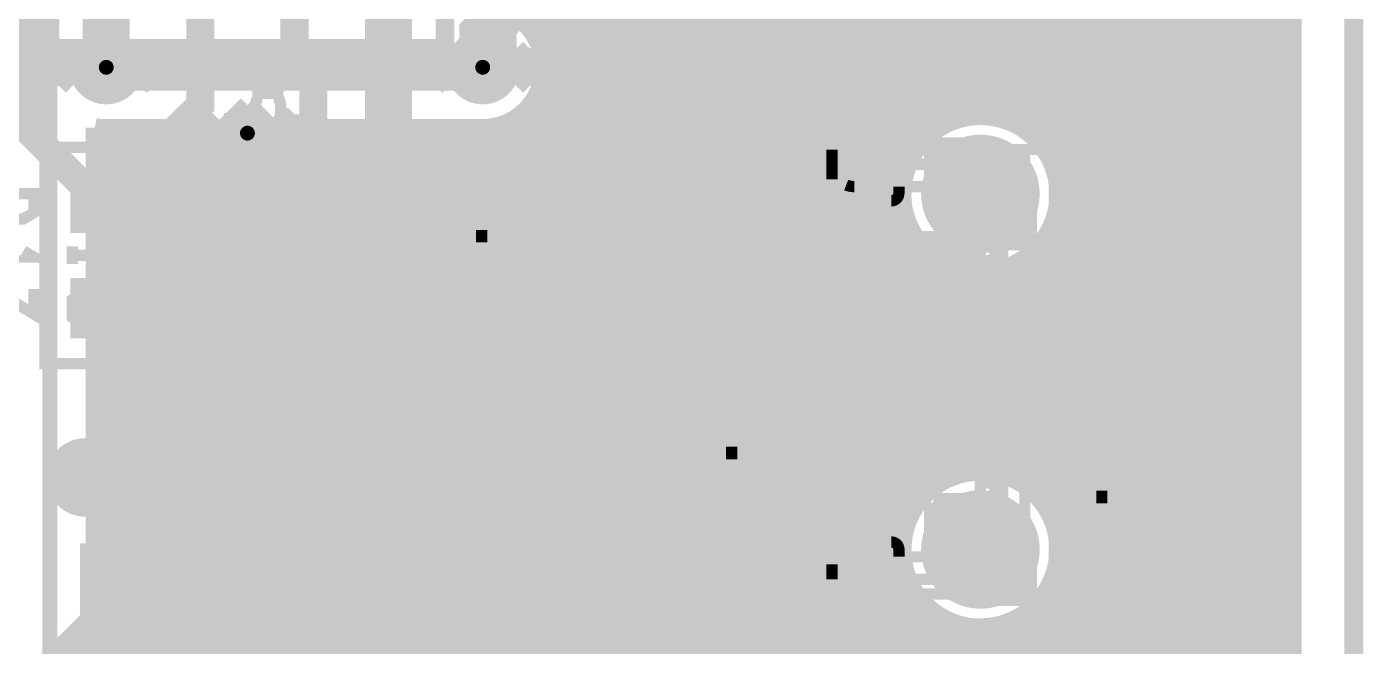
# Model space of a CAD drawing. Extents: x -10 to 131, y -93 to 209.
# Drawn here: x 112.59 to 130.63, y 178.87 to 187.24 of the extents above; entities that cross this region are included whole.
import ezdxf

# ---------------------------------------------------------------- set-up
doc = ezdxf.new("R2010")
doc.units = 0
doc.header["$MEASUREMENT"] = 0
doc.layers.get('0').update_dxf_attribs({"linetype": 'CONTINUOUS'})
for name, color, linetype in [('22-303-0_ASB', 7, 'CONTINUOUS'), ('22-303-0_AST', 7, 'CONTINUOUS'), ('22-303-0_BOT', 2, 'CONTINUOUS'), ('22-303-0_DRD', 6, 'CONTINUOUS'), ('22-303-0_DRL', 1, 'CONTINUOUS'), ('22-303-0_GND', 3, 'CONTINUOUS'), ('22-303-0_IN1', 10, 'CONTINUOUS'), ('22-303-0_SMT', 9, 'CONTINUOUS'), ('22-303-0_SPT', 11, 'CONTINUOUS'), ('22-303-0_SST', 8, 'CONTINUOUS'), ('22-303-0_TOP', 15, 'CONTINUOUS'), ('THRUHOLE_NPT', 7, 'CONTINUOUS'), ('THRUHOLE_TAP', 2, 'CONTINUOUS')]:
    doc.layers.add(name, color=color, linetype=linetype)

# ---------------------------------------------------------------- blocks, each defined once
blk = doc.blocks.new('ROUND_28')
at = {"const_width": 0.54991}
blk.add_lwpolyline([(-0.274954, 0, 1), (0.274954, 0, 1)], format="xyb", close=True, dxfattribs=at)
blk = doc.blocks.new('ROUND_70')
at = {"const_width": 0.29972}
blk.add_lwpolyline([(-0.14986, 0, 1), (0.14986, 0, 1)], format="xyb", close=True, dxfattribs=at)
blk = doc.blocks.new('ROUND_117')
at = {"const_width": 0.10033}
blk.add_lwpolyline([(-0.050164, 0, 1), (0.050164, 0, 1)], format="xyb", close=True, dxfattribs=at)
blk = doc.blocks.new('ROUND_85')
at = {"const_width": 0.8001}
blk.add_lwpolyline([(-0.40005, 0, 1), (0.40005, 0, 1)], format="xyb", close=True, dxfattribs=at)
blk = doc.blocks.new('ROUND_100')
at = {"const_width": 0.50038}
blk.add_lwpolyline([(-0.25019, 0, 1), (0.25019, 0, 1)], format="xyb", close=True, dxfattribs=at)
blk = doc.blocks.new('ROUND_101')
at = {"const_width": 0.0635}
blk.add_lwpolyline([(-0.03175, 0, 1), (0.03175, 0, 1)], format="xyb", close=True, dxfattribs=at)
blk = doc.blocks.new('RECTANGLE_3')
blk.add_solid([(0.4826, 0.4064), (0.4826, -0.4064), (-0.4826, 0.4064), (-0.4826, -0.4064)])
blk = doc.blocks.new('RECTANGLE_4')
blk.add_solid([(1.4986, 1.3462), (1.4986, -1.3462), (-1.4986, 1.3462), (-1.4986, -1.3462)])
blk = doc.blocks.new('RECTANGLE_6')
blk.add_solid([(0.63627, 0.51308), (0.63627, -0.51308), (-0.63627, 0.51308), (-0.63627, -0.51308)])
blk = doc.blocks.new('RECTANGLE_29')
blk.add_solid([(2.74955, 0.59944), (2.74955, -0.59944), (-2.74955, 0.59944), (-2.74955, -0.59944)])
blk = doc.blocks.new('ROUND_108')
at = {"const_width": 0.10033}
blk.add_lwpolyline([(-0.050164, 0, 1), (0.050164, 0, 1)], format="xyb", close=True, dxfattribs=at)

msp = doc.modelspace()

# ---------------------------------------------------------------- linework, layer by layer
at = {"layer": '22-303-0_ASB', "const_width": 0.254}
msp.add_lwpolyline([(111.00054, 208.99374), (111.00054, 198.99376), (116.0018, 198.99376), (116.0018, 208.99374), (130.50012, 208.99374), (130.50012, -31.00578), (-9.4996, -31.00578), (-9.4996, 208.99374), (111.00054, 208.99374)], dxfattribs=at)
at = {"layer": '22-303-0_AST'}
for points, const_width in [([(111.00054, 208.99374), (111.00054, 198.99376), (116.0018, 198.99376), (116.0018, 208.99374), (130.50012, 208.99374), (130.50012, -31.00578), (-9.4996, -31.00578), (-9.4996, 208.99374), (111.00054, 208.99374)], 0.254), ([(118.237, 195.072), (118.237, 192.659), (117.856, 192.278), (118.237, 191.897), (118.237, 186.944), (112.903, 186.944), (112.903, 195.326), (117.983, 195.326), (118.237, 195.072)], 0.254), ([(120.904, 186.817), (119.126, 186.817), (119.126, 190.373), (120.904, 190.373), (120.904, 186.817)], 0.1524), ([(112.8395, 185.6105), (112.8395, 182.6895), (114.4778, 182.6895), (114.4778, 185.6105), (112.8395, 185.6105)], 0.1524), ([(116.3955, 182.6895), (116.3955, 185.6105), (114.7572, 185.6105), (114.7572, 182.6895), (116.3955, 182.6895)], 0.1524), ([(118.3005, 182.6895), (118.3005, 185.6105), (116.6622, 185.6105), (116.6622, 182.6895), (118.3005, 182.6895)], 0.1524), ([(123.45924, 179.77866), (123.45924, 179.58054), (122.46102, 179.58054), (122.46102, 185.58002), (123.45924, 185.58002), (123.75896, 185.58002)], 0.1524), ([(123.45924, 185.58002), (123.45924, 185.37936)], 0.1524), ([(125.76048, 181.93004), (126.0602, 181.93004), (126.0602, 183.82996), (125.76048, 183.82996), (125.76048, 185.37936), (123.75896, 185.37936), (123.75896, 185.58002), (126.0602, 185.58002), (126.0602, 184.07888), (126.45898, 184.07888), (126.45898, 185.58002), (126.0602, 185.58002)], 0.1524), ([(123.45924, 185.37936), (123.45924, 185.1787)], 0.1524), ([(125.76048, 185.37936), (125.46076, 185.07964), (125.46076, 184.07888)], 0.1524), ([(113.71326, 185.22696), (113.71326, 184.87136), (113.8809, 184.75452), (114.05108, 184.75452), (114.22126, 184.87136), (114.22126, 185.22696), (113.20526, 185.22696)], 0.1524), ([(117.51056, 185.23966), (117.51056, 184.88406), (117.68074, 184.76468), (117.85092, 184.76468), (118.01856, 184.88406), (118.01856, 185.23966), (117.00256, 185.23966)], 0.1524), ([(125.76048, 183.82996), (125.46076, 183.53024), (125.46076, 184.07888), (125.65888, 184.07888), (125.65888, 185.07964), (125.46076, 185.07964), (123.75896, 185.07964)], 0.1524), ([(124.36094, 185.07964), (124.36094, 184.98058)], 0.1524), ([(113.71326, 184.93232), (113.20526, 184.75452)], 0.1524), ([(115.26774, 184.38368), (115.09756, 184.4421), (115.09756, 184.7977), (115.26774, 184.85866), (115.94592, 184.85866), (116.11356, 184.7977), (116.11356, 184.4421), (115.94592, 184.38368)], 0.1524), ([(117.51056, 184.94248), (117.00256, 184.76468)], 0.1524), ([(123.75896, 184.87898), (124.25934, 184.87898)], 0.1524), ([(113.20526, 184.03316), (113.20526, 184.27192)], 0.1524), ([(113.20526, 184.15254), (114.22126, 184.15254), (114.05108, 184.27192)], 0.1524), ([(117.00256, 184.04586), (117.00256, 184.28208)], 0.1524), ([(117.00256, 184.1627), (118.01856, 184.1627), (117.85092, 184.28208)], 0.1524), ([(122.46102, 183.58104), (120.4595, 183.58104), (120.4595, 183.88076), (120.4595, 184.18048), (122.46102, 184.18048)], 0.1524), ([(126.45898, 181.07914), (126.45898, 184.07888)], 0.1524), ([(115.60556, 183.6039), (115.77574, 183.54548), (115.94592, 183.54548), (116.11356, 183.6039), (116.11356, 183.9595), (115.94592, 184.02046), (115.77574, 184.02046), (115.60556, 183.9595), (115.60556, 183.6039), (115.43792, 183.54548), (115.26774, 183.54548), (115.09756, 183.6039), (115.09756, 183.9595), (115.26774, 184.02046), (115.43792, 184.02046), (115.60556, 183.9595)], 0.1524), ([(117.00256, 183.20766), (117.00256, 183.6801), (117.68074, 183.20766), (117.85092, 183.20766), (118.01856, 183.26608), (118.01856, 183.62168), (117.85092, 183.6801)], 0.1524), ([(113.3729, 183.66994), (113.20526, 183.55056), (113.20526, 183.31434), (113.3729, 183.19496), (113.54308, 183.19496), (113.8809, 183.43372), (114.22126, 183.19496), (114.22126, 183.66994)], 0.1524), ([(125.46076, 183.53024), (125.46076, 183.27878)], 0.1524), ([(126.0602, 183.58104), (125.91034, 183.58104), (125.61062, 183.27878)], 0.1524), ([(126.0602, 182.17896), (125.91034, 182.17896), (125.61062, 182.47868), (125.46076, 182.47868), (125.46076, 183.27878), (125.61062, 183.27878), (126.0602, 183.27878)], 0.1524), ([(119.23268, 182.01132), (119.23268, 182.753), (120.50268, 182.753)], 0.254), ([(125.46076, 182.47868), (125.46076, 182.22976)], 0.1524), ([(125.61062, 182.47868), (126.0602, 182.47868)], 0.1524), ([(123.75896, 180.08092), (125.46076, 180.08092), (125.65888, 180.08092), (125.65888, 181.07914), (125.46076, 181.07914), (125.46076, 180.08092), (125.76048, 179.77866), (125.76048, 181.93004), (125.46076, 182.22976), (125.46076, 181.07914)], 0.1524), ([(126.45898, 181.57952), (128.4605, 181.57952), (128.4605, 181.87924), (128.4605, 182.17896), (126.45898, 182.17896)], 0.1524), ([(121.285, 181.80558), (121.11482, 181.80558), (120.94718, 181.74462), (120.94718, 181.5084), (121.11482, 181.44998), (121.96318, 181.44998)], 0.1524), ([(113.1697, 181.55158), (113.1697, 180.75148)], 0.1524), ([(113.30686, 181.59984), (113.30686, 180.70576)], 0.1524), ([(113.44402, 181.60238), (113.44402, 180.70068)], 0.1524), ([(113.58118, 181.56174), (113.58118, 180.74132)], 0.1524), ([(121.96318, 181.38902), (121.96318, 181.62778)], 0.1524), ([(113.03254, 181.43982), (113.03254, 180.86578)], 0.1524), ([(113.69294, 181.48554), (113.07572, 181.48554)], 0.1524), ([(113.71834, 181.46014), (113.71834, 180.84292)], 0.1524), ([(119.23268, 180.55082), (119.23268, 181.39918), (120.50268, 181.39918), (120.50268, 180.55082)], 0.254), ([(119.86768, 180.76418), (119.86768, 181.39918)], 0.254), ([(113.83518, 181.21122), (112.93348, 181.21122)], 0.1524), ([(113.79454, 181.34838), (112.97412, 181.34838)], 0.1524), ([(113.83264, 181.07406), (112.93856, 181.07406)], 0.1524), ([(120.94718, 180.55082), (120.94718, 181.0258), (121.62282, 180.55082), (121.793, 180.55082), (121.96318, 180.61178), (121.96318, 180.96738), (121.793, 181.0258)], 0.1524), ([(126.45898, 179.58054), (126.0602, 179.58054), (126.0602, 181.07914), (126.45898, 181.07914), (126.45898, 179.58054)], 0.1524), ([(113.78438, 180.9369), (112.98428, 180.9369)], 0.1524), ([(113.67262, 180.79974), (113.09858, 180.79974)], 0.1524), ([(127.29718, 180.56098), (127.29718, 180.7972)], 0.1524), ([(127.29718, 180.67782), (128.31318, 180.67782), (128.143, 180.7972)], 0.1524), ([(124.25934, 180.27904), (123.75896, 180.27904)], 0.1524), ([(113.919, 172.8724), (113.3856, 172.8724), (113.3856, 180.1876), (113.919, 180.1876)], 0.1524), ([(117.221, 172.8724), (117.7544, 172.8724), (117.729, 172.9232), (117.7544, 172.8978), (117.7544, 180.1876), (117.221, 180.1876)], 0.1524), ([(124.36094, 180.08092), (124.36094, 180.17998)], 0.1524), ([(119.23268, 179.93868), (119.23268, 179.30368), (119.65432, 179.09032), (120.0785, 179.09032), (120.50268, 179.30368), (120.50268, 179.93868)], 0.254), ([(123.45924, 179.97932), (123.45924, 179.77866)], 0.1524), ([(119.23268, 179.832), (120.50268, 179.832)], 0.254), ([(123.45924, 179.58054), (123.75896, 179.58054), (123.75896, 179.77866), (125.76048, 179.77866)], 0.1524), ([(126.0602, 179.58054), (123.75896, 179.58054)], 0.1524)]:
    msp.add_lwpolyline(points, dxfattribs=dict(at, const_width=const_width))
at = {"layer": '22-303-0_AST', "const_width": 0.1524}
for points in [[(123.45924, 185.37936, 0.3088315), (123.64974, 185.09996)], [(123.45924, 185.1787, 0.4142136), (123.75896, 184.87898)], [(123.64974, 185.09996, 0.0934317), (123.75896, 185.07937)], [(124.25934, 184.8866, 0.4142136), (124.3584, 184.98566)], [(124.46, 184.18048, 0.4142136), (124.16028, 183.88076)], [(124.75972, 183.88076, 0.4142136), (124.46, 184.18048)], [(124.16028, 183.88076, 0.4142136), (124.46, 183.58104)], [(124.46, 183.58104, 0.4142136), (124.75972, 183.88076)], [(124.46, 182.17896, 0.4142136), (124.16028, 181.87924)], [(124.75972, 181.87924, 0.4142136), (124.46, 182.17896)], [(124.16028, 181.87924, 0.4142136), (124.46, 181.57952)], [(124.46, 181.57952, 0.4142136), (124.75972, 181.87924)], [(113.3856, 181.60746, 0.4142136), (112.93094, 181.1528)], [(113.84026, 181.1528, 0.4142136), (113.3856, 181.60746)], [(112.93094, 181.1528, 0.4142136), (113.3856, 180.69814)], [(113.3856, 180.69814, 0.4142136), (113.84026, 181.1528)], [(123.75896, 180.27904, 0.4142136), (123.45924, 179.97932)], [(124.36094, 180.17998, 0.4142136), (124.25934, 180.28158)], [(123.75896, 180.08092, 0.4142136), (123.4567, 179.77866)]]:
    msp.add_lwpolyline(points, format="xyb", dxfattribs=at)
at = {"layer": '22-303-0_BOT'}
for points, const_width in [([(119.38, 208.28), (119.38, 187.21578)], 0.254), ([(119.6086, 208.28), (119.6086, 170.17492)], 0.254), ([(119.8372, 208.28), (119.8372, 170.35526)], 0.254), ([(120.0658, 208.28), (120.0658, 170.58386)], 0.254), ([(120.2944, 208.28), (120.2944, 170.81246)], 0.254), ([(120.523, 208.28), (120.523, 171.04106)], 0.254), ([(120.7516, 208.28), (120.7516, 171.20108)], 0.254), ([(120.9802, 208.28), (120.9802, 171.25696)], 0.254), ([(121.2088, 208.28), (121.2088, 171.2595)], 0.254), ([(121.4374, 208.28), (121.4374, 171.2595)], 0.254), ([(121.666, 208.28), (121.666, 171.32808)], 0.254), ([(121.8946, 208.28), (121.8946, 171.36872)], 0.254), ([(122.1232, 208.28), (122.1232, 171.34332)], 0.254), ([(122.3518, 208.28), (122.3518, 171.24426)], 0.254), ([(122.5804, 208.28), (122.5804, 171.02582)], 0.254), ([(122.809, 208.28), (122.809, 170.34256)], 0.254), ([(123.0376, 208.28), (123.0376, 170.2689)], 0.254), ([(123.2662, 208.28), (123.2662, 170.10126)], 0.254), ([(123.4948, 208.28), (123.4948, 164.592)], 0.254), ([(123.7234, 208.28), (123.7234, 164.592)], 0.254), ([(123.952, 208.28), (123.952, 164.56406)], 0.254), ([(124.1806, 208.28), (124.1806, 164.48532)], 0.254), ([(124.4092, 208.28), (124.4092, 185.09996)], 0.254), ([(124.6378, 208.28), (124.6378, 185.64352)], 0.254), ([(124.8664, 208.28), (124.8664, 185.85434)], 0.254), ([(125.095, 208.28), (125.095, 185.97118)], 0.254), ([(125.3236, 208.28), (125.3236, 186.02706)], 0.254), ([(125.5522, 208.28), (125.5522, 186.03214)], 0.254), ([(125.7808, 208.28), (125.7808, 185.98642)], 0.254), ([(126.0094, 208.28), (126.0094, 185.88228)], 0.254), ([(126.238, 208.28), (126.238, 185.69432)], 0.254), ([(126.4666, 208.28), (126.4666, 185.30316)], 0.254), ([(126.6952, 208.28), (126.6952, 161.4424)], 0.254), ([(126.9238, 208.28), (126.9238, 163.49726)], 0.254), ([(127.1524, 208.28), (127.1524, 163.6649)], 0.254), ([(129.4384, 208.28), (129.4384, 154.29992)], 0.254), ([(129.667, 208.28), (129.667, 154.17038)], 0.254), ([(129.2098, 205.37678), (129.2098, 154.34818)], 0.254), ([(127.381, 205.26502), (127.381, 163.73856)], 0.254), ([(127.6096, 204.978), (127.6096, 163.7411)], 0.254), ([(128.9812, 205.02626), (128.9812, 154.3304)], 0.254), ([(127.8382, 204.82814), (127.8382, 163.6776)], 0.254), ([(128.524, 204.76464), (128.524, 154.04084)], 0.254), ([(128.7526, 204.85608), (128.7526, 154.2415)], 0.254), ([(128.0668, 204.75194), (128.0668, 163.52266)], 0.254), ([(128.2954, 204.73162), (128.2954, 163.12134)], 0.254), ([(6.604, 74.168), (6.604, 100.711), (0.254, 107.061), (0.254, 117.983), (3.048, 120.777), (3.048, 187.198), (7.112, 191.262), (84.328, 191.262), (84.709, 190.881), (112.522, 190.881), (112.903, 190.5), (112.903, 157.988), (114.681, 156.21), (114.681, 139.192), (115.189, 138.684), (115.189, 135.509), (114.3, 134.62)], 0.2032), ([(129.667, 187.2742), (119.32666, 187.2742)], 0.254), ([(129.667, 187.0456), (119.48922, 187.0456)], 0.254), ([(118.745, 186.69), (113.665, 186.69)], 0.635), ([(129.667, 186.817), (119.56034, 186.817)], 0.254), ([(129.667, 186.5884), (119.56288, 186.5884)], 0.254), ([(129.667, 186.3598), (119.50192, 186.3598)], 0.254), ([(129.667, 186.1312), (119.35206, 186.1312)], 0.254), ([(119.38, 186.16168), (119.38, 170.04538)], 0.254), ([(113.5126, 185.8772), (113.5126, 158.23946)], 0.254), ([(118.745, 185.8645), (113.665, 185.8645)], 0.254), ([(113.665, 185.8645), (113.665, 163.97224)], 0.254), ([(113.8936, 185.8645), (113.8936, 164.27704)], 0.254), ([(114.1222, 185.8645), (114.1222, 164.465)], 0.254), ([(114.3508, 185.8645), (114.3508, 164.57676)], 0.254), ([(114.5794, 185.8645), (114.5794, 164.63264)], 0.254), ([(114.808, 185.8645), (114.808, 164.64026)], 0.254), ([(115.0366, 185.8645), (115.0366, 164.60216)], 0.254), ([(115.2652, 185.8645), (115.2652, 164.51072)], 0.254), ([(115.4938, 185.8645), (115.4938, 164.3507)], 0.254), ([(115.7224, 185.8645), (115.7224, 164.3253)], 0.254), ([(115.951, 185.8645), (115.951, 164.3253)], 0.254), ([(116.1796, 185.8645), (116.1796, 164.3253)], 0.254), ([(116.4082, 185.8645), (116.4082, 164.3253)], 0.254), ([(116.6368, 185.8645), (116.6368, 164.3253)], 0.254), ([(116.8654, 185.8645), (116.8654, 164.3253)], 0.254), ([(117.094, 185.8645), (117.094, 164.3253)], 0.254), ([(117.3226, 185.8645), (117.3226, 164.3253)], 0.254), ([(117.5512, 185.8645), (117.5512, 164.3253)], 0.254), ([(117.7798, 185.8645), (117.7798, 164.3253)], 0.254), ([(118.0084, 185.8645), (118.0084, 164.3253)], 0.254), ([(118.237, 185.8645), (118.237, 164.3253)], 0.254), ([(118.4656, 185.8645), (118.4656, 168.07434)], 0.254), ([(118.6942, 185.8645), (118.6942, 168.3385)], 0.254), ([(118.9228, 185.88228), (118.9228, 168.45788)], 0.254), ([(124.9426, 185.9026), (118.99138, 185.9026)], 0.254), ([(119.1514, 185.97118), (119.1514, 169.7482)], 0.254), ([(129.667, 185.9026), (125.97638, 185.9026)], 0.254), ([(124.66066, 185.674), (113.5126, 185.674)], 0.254), ([(129.667, 185.674), (126.25832, 185.674)], 0.254), ([(124.5108, 185.4454), (113.5126, 185.4454)], 0.254), ([(129.667, 185.4454), (126.40818, 185.4454)], 0.254), ([(124.42952, 185.2168), (113.5126, 185.2168)], 0.254), ([(129.667, 185.2168), (126.48946, 185.2168)], 0.254), ([(124.40158, 184.9882), (113.5126, 184.9882)], 0.254), ([(129.667, 184.9882), (126.5174, 184.9882)], 0.254), ([(124.42444, 184.7596), (113.5126, 184.7596)], 0.254), ([(124.4092, 184.85866), (124.4092, 180.29936)], 0.254), ([(129.667, 184.7596), (126.49454, 184.7596)], 0.254), ([(126.4666, 184.65546), (126.4666, 180.50256)], 0.254), ([(124.50318, 184.531), (113.5126, 184.531)], 0.254), ([(129.667, 184.531), (126.4158, 184.531)], 0.254), ([(124.64796, 184.3024), (113.5126, 184.3024)], 0.254), ([(124.6378, 184.3151), (124.6378, 180.84546)], 0.254), ([(126.238, 184.2643), (126.238, 180.89626)], 0.254), ([(129.667, 184.3024), (126.27102, 184.3024)], 0.254), ([(124.91466, 184.0738), (113.5126, 184.0738)], 0.254), ([(124.8664, 184.10428), (124.8664, 181.05374)], 0.254), ([(129.667, 184.0738), (126.00432, 184.0738)], 0.254), ([(126.0094, 184.07634), (126.0094, 181.08422)], 0.254), ([(129.667, 183.8452), (113.5126, 183.8452)], 0.254), ([(125.095, 183.98744), (125.095, 181.17312)], 0.254), ([(125.3236, 183.93156), (125.3236, 181.229)], 0.254), ([(125.5522, 183.92648), (125.5522, 181.23408)], 0.254), ([(125.7808, 183.9722), (125.7808, 181.18836)], 0.254), ([(129.667, 183.6166), (113.5126, 183.6166)], 0.254), ([(129.667, 183.388), (113.5126, 183.388)], 0.254), ([(129.667, 183.1594), (113.5126, 183.1594)], 0.254), ([(129.667, 182.9308), (113.5126, 182.9308)], 0.254), ([(129.667, 182.7022), (113.5126, 182.7022)], 0.254), ([(129.667, 182.4736), (113.5126, 182.4736)], 0.254), ([(129.667, 182.245), (113.5126, 182.245)], 0.254), ([(129.667, 182.0164), (113.5126, 182.0164)], 0.254), ([(129.667, 181.7878), (113.5126, 181.7878)], 0.254), ([(129.667, 181.5592), (113.5126, 181.5592)], 0.254), ([(129.667, 181.3306), (113.5126, 181.3306)], 0.254), ([(124.9426, 181.102), (113.5126, 181.102)], 0.254), ([(129.667, 181.102), (125.97638, 181.102)], 0.254), ([(124.66066, 180.8734), (113.5126, 180.8734)], 0.254), ([(129.667, 180.8734), (126.25832, 180.8734)], 0.254), ([(124.5108, 180.6448), (113.5126, 180.6448)], 0.254), ([(129.667, 180.6448), (126.40818, 180.6448)], 0.254), ([(124.42952, 180.4162), (113.5126, 180.4162)], 0.254), ([(129.667, 180.4162), (126.48946, 180.4162)], 0.254), ([(124.40158, 180.1876), (113.5126, 180.1876)], 0.254), ([(124.4092, 180.0606), (124.4092, 176.93894)], 0.254), ([(129.667, 180.1876), (126.5174, 180.1876)], 0.254), ([(124.42444, 179.959), (113.5126, 179.959)], 0.254), ([(129.667, 179.959), (126.49454, 179.959)], 0.254), ([(124.50318, 179.7304), (113.5126, 179.7304)], 0.254), ([(129.667, 179.7304), (126.4158, 179.7304)], 0.254), ([(126.4666, 179.85486), (126.4666, 177.14214)], 0.254), ([(124.6378, 179.5145), (124.6378, 177.48504)], 0.254), ([(124.64796, 179.5018), (113.5126, 179.5018)], 0.254), ([(126.238, 179.4637), (126.238, 177.53584)], 0.254), ([(129.667, 179.5018), (126.27102, 179.5018)], 0.254), ([(124.91466, 179.2732), (113.5126, 179.2732)], 0.254), ([(124.8664, 179.30368), (124.8664, 177.69332)], 0.254), ([(125.095, 179.18684), (125.095, 177.8127)], 0.254), ([(125.7808, 179.1716), (125.7808, 177.82794)], 0.254), ([(129.667, 179.2732), (126.00432, 179.2732)], 0.254), ([(126.0094, 179.27574), (126.0094, 177.7238)], 0.254), ([(129.667, 179.0446), (113.5126, 179.0446)], 0.254), ([(125.3236, 179.13096), (125.3236, 177.86858)], 0.254), ([(125.5522, 179.12588), (125.5522, 177.87366)], 0.254), ([(129.667, 178.816), (113.5126, 178.816)], 0.254)]:
    msp.add_lwpolyline(points, dxfattribs=dict(at, const_width=const_width))
at = {"layer": '22-303-0_BOT', "const_width": 0.254}
for points in [[(119.5705, 186.69, 0.4142136), (118.745, 187.5155)], [(118.745, 185.8645, 0.4142136), (119.5705, 186.69)], [(125.46076, 186.03722, 0.4142136), (124.40412, 184.98058)], [(126.5174, 184.98058, 0.4142136), (125.46076, 186.03722)], [(113.5126, 185.8772, 0.0463702), (113.665, 185.86304)], [(124.40158, 184.98058, 0.4142136), (125.46076, 183.9214)], [(125.46076, 183.9214, 0.4142136), (126.51994, 184.98058)], [(125.46076, 181.23662, 0.4142136), (124.40412, 180.17998)], [(126.5174, 180.17998, 0.4142136), (125.46076, 181.23662)], [(124.40158, 180.17998, 0.4142136), (125.46076, 179.1208)], [(125.46076, 179.12334, 0.4142136), (126.5174, 180.17998)]]:
    msp.add_lwpolyline(points, format="xyb", dxfattribs=at)
at = {"layer": '22-303-0_DRD', "const_width": 0.254}
for points in [[(111.00054, 208.99374), (111.00054, 198.99376), (116.0018, 198.99376), (116.0018, 208.99374), (130.50012, 208.99374), (130.50012, -31.00578), (-9.4996, -31.00578), (-9.4996, 208.99374), (111.00054, 208.99374)], [(113.03, 186.436), (113.665, 187.071)], [(113.03, 186.944), (113.03, 186.436)], [(113.665, 186.309), (113.03, 186.944)], [(113.665, 187.071), (114.3, 186.436)], [(114.3, 186.944), (113.665, 186.309)], [(114.3, 186.436), (114.3, 186.944)], [(118.11, 186.436), (118.745, 187.071)], [(118.11, 186.944), (118.11, 186.436)], [(118.745, 186.309), (118.11, 186.944)], [(118.745, 187.071), (119.38, 186.436)], [(119.38, 186.944), (118.745, 186.309)], [(119.38, 186.436), (119.38, 186.944)], [(114.935, 185.547), (115.57, 186.182)], [(114.935, 185.547), (115.57, 186.182)], [(115.57, 186.182), (116.205, 185.547)], [(115.57, 186.182), (116.205, 185.547)], [(114.935, 186.055), (114.935, 185.547)], [(115.57, 185.42), (114.935, 186.055)], [(114.935, 186.055), (114.935, 185.547)], [(115.57, 185.42), (114.935, 186.055)], [(116.205, 186.055), (115.57, 185.42)], [(116.205, 186.055), (115.57, 185.42)], [(116.205, 185.547), (116.205, 186.055)], [(116.205, 185.547), (116.205, 186.055)], [(124.82576, 185.61558), (124.82576, 184.98058)], [(125.46076, 185.61558), (124.82576, 185.61558)], [(125.46076, 184.34558), (125.46076, 185.61558)], [(124.82576, 184.98058), (126.09576, 184.98058)], [(126.09576, 184.98058), (126.09576, 184.34558)], [(126.09576, 184.34558), (125.46076, 184.34558)], [(124.82576, 180.81498), (124.82576, 180.17998)], [(125.46076, 180.81498), (124.82576, 180.81498)], [(125.46076, 179.54498), (125.46076, 180.81498)], [(124.82576, 180.17998), (126.09576, 180.17998)], [(126.09576, 180.17998), (126.09576, 179.54498)], [(126.09576, 179.54498), (125.46076, 179.54498)]]:
    msp.add_lwpolyline(points, dxfattribs=at)
at = {"layer": '22-303-0_DRL', "const_width": 0.254}
msp.add_lwpolyline([(111.00054, 208.99374), (111.00054, 198.99376), (116.0018, 198.99376), (116.0018, 208.99374), (130.50012, 208.99374), (130.50012, -31.00578), (-9.4996, -31.00578), (-9.4996, 208.99374), (111.00054, 208.99374)], dxfattribs=at)
at = {"layer": '22-303-0_GND', "const_width": 0.254}
msp.add_lwpolyline([(111.00054, 208.99374), (111.00054, 198.99376), (116.0018, 198.99376), (116.0018, 208.99374), (130.50012, 208.99374), (130.50012, -31.00578), (-9.4996, -31.00578), (-9.4996, 208.99374), (111.00054, 208.99374)], dxfattribs=at)
at = {"layer": '22-303-0_SST'}
for points, const_width in [([(118.237, 195.072), (117.983, 195.326), (112.903, 195.326), (112.903, 186.944), (118.237, 186.944), (118.237, 191.897), (117.856, 192.278), (118.237, 192.659), (118.237, 195.072)], 0.254), ([(120.904, 186.817), (120.904, 190.373), (119.126, 190.373), (119.126, 186.817), (120.904, 186.817)], 0.1524), ([(115.33124, 186.055), (115.28806, 185.91276), (115.03406, 185.91276), (114.99342, 186.055), (114.99342, 186.61888), (115.03406, 186.76112), (115.28806, 186.76112), (115.33124, 186.61888)], 0.1524), ([(115.97386, 186.33694), (116.01704, 186.47664), (116.01704, 186.61888), (115.97386, 186.76112), (115.71986, 186.76112), (115.67922, 186.61888), (115.67922, 186.47664), (115.71986, 186.33694), (115.97386, 186.33694), (116.01704, 186.1947), (116.01704, 186.055), (115.97386, 185.91276), (115.71986, 185.91276), (115.67922, 186.055), (115.67922, 186.1947), (115.71986, 186.33694)], 0.1524), ([(112.8395, 185.6105), (112.8395, 182.6895), (114.4778, 182.6895), (114.4778, 185.6105), (112.8395, 185.6105)], 0.1524), ([(116.3955, 182.6895), (116.3955, 185.6105), (114.7572, 185.6105), (114.7572, 182.6895), (116.3955, 182.6895)], 0.1524), ([(118.3005, 182.6895), (118.3005, 185.6105), (116.6622, 185.6105), (116.6622, 182.6895), (118.3005, 182.6895)], 0.1524), ([(123.45924, 179.77866), (123.45924, 179.58054), (122.46102, 179.58054), (122.46102, 185.58002), (123.45924, 185.58002), (123.75896, 185.58002)], 0.1524), ([(123.45924, 185.58002), (123.45924, 185.37936)], 0.1524), ([(125.76048, 181.93004), (126.0602, 181.93004), (126.0602, 183.82996), (125.76048, 183.82996), (125.76048, 185.37936), (123.75896, 185.37936), (123.75896, 185.58002), (126.0602, 185.58002), (126.0602, 184.07888), (126.45898, 184.07888), (126.45898, 185.58002), (126.0602, 185.58002)], 0.1524), ([(123.45924, 185.37936), (123.45924, 185.1787)], 0.1524), ([(125.76048, 185.37936), (125.46076, 185.07964), (125.46076, 184.07888)], 0.1524), ([(119.15648, 185.26506), (119.15648, 185.01106), (119.29618, 184.9247), (119.43842, 184.9247), (119.57812, 185.01106), (119.57812, 185.26506), (118.7323, 185.26506)], 0.1524), ([(112.26546, 184.98312), (112.26546, 184.72912), (112.4077, 184.64276), (112.5474, 184.64276), (112.68964, 184.72912), (112.68964, 184.98312), (111.84382, 184.98312)], 0.1524), ([(119.15648, 185.0517), (118.7323, 184.9247)], 0.1524), ([(125.76048, 183.82996), (125.46076, 183.53024), (125.46076, 184.07888), (125.65888, 184.07888), (125.65888, 185.07964), (125.46076, 185.07964), (123.75896, 185.07964)], 0.1524), ([(124.36094, 185.07964), (124.36094, 184.98058)], 0.1524), ([(123.75896, 184.87898), (124.25934, 184.87898)], 0.1524), ([(118.7323, 184.32526), (118.7323, 184.4929)], 0.1524), ([(118.7323, 184.40908), (119.57812, 184.40908), (119.43842, 184.4929)], 0.1524), ([(111.84382, 184.12714), (112.68964, 184.12714), (112.5474, 184.21096)], 0.1524), ([(122.46102, 183.58104), (120.4595, 183.58104), (120.4595, 183.88076), (120.4595, 184.18048), (122.46102, 184.18048)], 0.1524), ([(126.45898, 181.07914), (126.45898, 184.07888)], 0.1524), ([(118.7323, 183.63946), (118.7323, 183.97728), (119.29618, 183.63946), (119.43842, 183.63946), (119.57812, 183.68264), (119.57812, 183.93664), (119.43842, 183.97728)], 0.1524), ([(111.98352, 183.69534), (111.84382, 183.61152), (111.84382, 183.44134), (111.98352, 183.35752), (112.12576, 183.35752), (112.4077, 183.5277), (112.68964, 183.35752), (112.68964, 183.69534)], 0.1524), ([(125.46076, 183.53024), (125.46076, 183.27878)], 0.1524), ([(126.0602, 183.58104), (125.91034, 183.58104), (125.61062, 183.27878)], 0.1524), ([(126.0602, 182.17896), (125.91034, 182.17896), (125.61062, 182.47868), (125.46076, 182.47868), (125.46076, 183.27878), (125.61062, 183.27878), (126.0602, 183.27878)], 0.1524), ([(119.23268, 182.01132), (119.23268, 182.753), (120.50268, 182.753)], 0.254), ([(125.46076, 182.47868), (125.46076, 182.22976)], 0.1524), ([(125.61062, 182.47868), (126.0602, 182.47868)], 0.1524), ([(123.75896, 180.08092), (125.46076, 180.08092), (125.65888, 180.08092), (125.65888, 181.07914), (125.46076, 181.07914), (125.46076, 180.08092), (125.76048, 179.77866), (125.76048, 181.93004), (125.46076, 182.22976), (125.46076, 181.07914)], 0.1524), ([(126.45898, 181.57952), (128.4605, 181.57952), (128.4605, 181.87924), (128.4605, 182.17896), (126.45898, 182.17896)], 0.1524), ([(113.1697, 181.55158), (113.1697, 180.75148)], 0.1524), ([(113.30686, 181.59984), (113.30686, 180.70576)], 0.1524), ([(113.44402, 181.60238), (113.44402, 180.70068)], 0.1524), ([(113.58118, 181.56174), (113.58118, 180.74132)], 0.1524), ([(121.539, 181.69382), (121.39676, 181.69382), (121.25706, 181.65318), (121.25706, 181.483), (121.39676, 181.43982), (122.10288, 181.43982)], 0.1524), ([(122.10288, 181.39918), (122.10288, 181.56682)], 0.1524), ([(113.03254, 181.43982), (113.03254, 180.86578)], 0.1524), ([(113.69294, 181.48554), (113.07572, 181.48554)], 0.1524), ([(113.71834, 181.46014), (113.71834, 180.84292)], 0.1524), ([(119.23268, 180.55082), (119.23268, 181.39918), (120.50268, 181.39918), (120.50268, 180.55082)], 0.254), ([(119.86768, 180.76418), (119.86768, 181.39918)], 0.254), ([(113.83518, 181.21122), (112.93348, 181.21122)], 0.1524), ([(113.79454, 181.34838), (112.97412, 181.34838)], 0.1524), ([(113.83264, 181.07406), (112.93856, 181.07406)], 0.1524), ([(121.25706, 180.71338), (121.25706, 181.0512), (121.82094, 180.71338), (121.96318, 180.71338), (122.10288, 180.75656), (122.10288, 181.01056), (121.96318, 181.0512)], 0.1524), ([(126.45898, 179.58054), (126.0602, 179.58054), (126.0602, 181.07914), (126.45898, 181.07914), (126.45898, 179.58054)], 0.1524), ([(113.78438, 180.9369), (112.98428, 180.9369)], 0.1524), ([(127.09906, 180.80482), (127.09906, 180.975)], 0.1524), ([(127.09906, 180.89118), (127.94488, 180.89118), (127.80518, 180.975)], 0.1524), ([(113.67262, 180.79974), (113.09858, 180.79974)], 0.1524), ([(124.25934, 180.27904), (123.75896, 180.27904)], 0.1524), ([(113.919, 172.8724), (113.3856, 172.8724), (113.3856, 180.1876), (113.919, 180.1876)], 0.1524), ([(117.221, 180.1876), (117.7544, 180.1876), (117.7544, 172.8724), (117.221, 172.8724)], 0.1524), ([(124.36094, 180.08092), (124.36094, 180.17998)], 0.1524), ([(119.23268, 179.93868), (119.23268, 179.30368), (119.65432, 179.09032), (120.0785, 179.09032), (120.50268, 179.30368), (120.50268, 179.93868)], 0.254), ([(123.45924, 179.97932), (123.45924, 179.77866)], 0.1524), ([(119.23268, 179.832), (120.50268, 179.832)], 0.254), ([(123.45924, 179.58054), (123.75896, 179.58054), (123.75896, 179.77866), (125.76048, 179.77866)], 0.1524), ([(126.0602, 179.58054), (123.75896, 179.58054)], 0.1524)]:
    msp.add_lwpolyline(points, dxfattribs=dict(at, const_width=const_width))
at = {"layer": '22-303-0_SST', "const_width": 0.1524}
for points in [[(123.45924, 185.37936, 0.3088315), (123.64974, 185.09996)], [(123.45924, 185.1787, 0.4142136), (123.75896, 184.87898)], [(123.64974, 185.09996, 0.0934317), (123.75896, 185.07937)], [(124.25934, 184.8866, 0.4142136), (124.3584, 184.98566)], [(124.46, 184.18048, 0.4142136), (124.16028, 183.88076)], [(124.75972, 183.88076, 0.4142136), (124.46, 184.18048)], [(124.16028, 183.88076, 0.4142136), (124.46, 183.58104)], [(124.46, 183.58104, 0.4142136), (124.75972, 183.88076)], [(124.46, 182.17896, 0.4142136), (124.16028, 181.87924)], [(124.75972, 181.87924, 0.4142136), (124.46, 182.17896)], [(124.16028, 181.87924, 0.4142136), (124.46, 181.57952)], [(124.46, 181.57952, 0.4142136), (124.75972, 181.87924)], [(113.3856, 181.60746, 0.4142136), (112.93094, 181.1528)], [(113.84026, 181.1528, 0.4142136), (113.3856, 181.60746)], [(112.93094, 181.1528, 0.4142136), (113.3856, 180.69814)], [(113.3856, 180.69814, 0.4142136), (113.84026, 181.1528)], [(123.75896, 180.27904, 0.4142136), (123.45924, 179.97932)], [(124.36094, 180.17998, 0.4142136), (124.25934, 180.28158)], [(123.75896, 180.08092, 0.4142136), (123.4567, 179.77866)]]:
    msp.add_lwpolyline(points, format="xyb", dxfattribs=at)
at = {"layer": '22-303-0_TOP'}
for points, const_width in [([(113.665, 184.8612), (113.5888, 184.8612), (112.649, 185.801), (112.649, 190.246), (111.379, 191.516), (109.474, 191.516), (107.315, 193.675), (107.188, 193.675)], 0.381), ([(113.665, 186.69), (113.665, 188.3537)], 0.635), ([(117.475, 188.3537), (117.475, 184.8612), (118.2878, 184.8612), (118.872, 184.277), (118.872, 182.372), (116.82984, 180.32984), (115.57, 180.32984)], 0.635), ([(113.665, 184.8612), (113.665, 184.912), (114.935, 186.182), (114.935, 188.3537)], 0.381), ([(116.205, 188.3537), (116.205, 186.944), (116.459, 186.69), (116.459, 184.277), (115.6208, 183.4388), (115.57, 183.4388)], 0.381), ([(126.21006, 181.87924), (126.746, 182.41518), (126.746, 187.579), (126.3904, 187.9346), (125.095, 187.9346)], 0.635), ([(120.015, 187.579), (119.1895, 187.579), (118.745, 187.1345), (118.745, 186.69)], 0.635), ([(122.70994, 183.88076), (122.70994, 183.99506), (120.015, 186.69), (120.015, 187.579)], 0.635), ([(115.57, 185.801), (115.57, 184.8612)], 0.381), ([(115.57, 184.8612), (115.57, 185.801)], 0.381), ([(117.475, 183.4388), (117.475, 183.007), (116.713, 182.245), (114.427, 182.245), (113.665, 183.007), (113.665, 183.4388)], 0.381), ([(112.395, 157.43936), (112.395, 157.48), (112.522, 157.607), (113.157, 158.242), (112.395, 158.242), (112.395, 177.927), (114.79784, 180.32984), (115.57, 180.32984)], 0.635)]:
    msp.add_lwpolyline(points, dxfattribs=dict(at, const_width=const_width))

# ---------------------------------------------------------------- block references
at = {"layer": '22-303-0_BOT'}
for name, p in [('ROUND_70', (113.665, 186.69)), ('ROUND_70', (118.745, 186.69)), ('ROUND_70', (115.57, 185.801)), ('ROUND_28', (125.46076, 184.98058)), ('ROUND_28', (125.46076, 180.17998))]:
    msp.add_blockref(name, p, dxfattribs=at)
at = {"layer": '22-303-0_DRL'}
for name, p in [('ROUND_117', (113.665, 186.69)), ('ROUND_117', (118.745, 186.69)), ('ROUND_117', (115.57, 185.801)), ('ROUND_28', (125.46076, 184.98058)), ('ROUND_28', (125.46076, 180.17998))]:
    msp.add_blockref(name, p, dxfattribs=at)
at = {"layer": '22-303-0_GND'}
for name, p in [('ROUND_100', (113.665, 186.69)), ('ROUND_100', (118.745, 186.69)), ('ROUND_101', (115.57, 185.801)), ('ROUND_85', (125.46076, 184.98058)), ('ROUND_85', (125.46076, 180.17998))]:
    msp.add_blockref(name, p, dxfattribs=at)
at = {"layer": '22-303-0_IN1'}
for name, p in [('ROUND_70', (113.665, 186.69)), ('ROUND_70', (118.745, 186.69)), ('ROUND_70', (115.57, 185.801)), ('ROUND_28', (125.46076, 184.98058)), ('ROUND_28', (125.46076, 180.17998))]:
    msp.add_blockref(name, p, dxfattribs=at)
at = {"layer": '22-303-0_SMT'}
for name, p in [('RECTANGLE_6', (120.015, 187.579)), ('RECTANGLE_3', (113.665, 184.8612)), ('RECTANGLE_3', (115.57, 184.8612)), ('RECTANGLE_3', (117.475, 184.8612)), ('RECTANGLE_29', (122.70994, 183.88076)), ('RECTANGLE_3', (113.665, 183.4388)), ('RECTANGLE_3', (115.57, 183.4388)), ('RECTANGLE_3', (117.475, 183.4388)), ('RECTANGLE_29', (126.21006, 181.87924)), ('RECTANGLE_4', (115.57, 180.32984))]:
    msp.add_blockref(name, p, dxfattribs=at)
at = {"layer": '22-303-0_SPT'}
for name, p in [('RECTANGLE_6', (120.015, 187.579)), ('RECTANGLE_3', (113.665, 184.8612)), ('RECTANGLE_3', (115.57, 184.8612)), ('RECTANGLE_3', (117.475, 184.8612)), ('RECTANGLE_29', (122.70994, 183.88076)), ('RECTANGLE_3', (113.665, 183.4388)), ('RECTANGLE_3', (115.57, 183.4388)), ('RECTANGLE_3', (117.475, 183.4388)), ('RECTANGLE_29', (126.21006, 181.87924)), ('RECTANGLE_4', (115.57, 180.32984))]:
    msp.add_blockref(name, p, dxfattribs=at)
at = {"layer": '22-303-0_TOP'}
for name, p in [('RECTANGLE_6', (120.015, 187.579)), ('ROUND_70', (113.665, 186.69)), ('ROUND_70', (118.745, 186.69)), ('ROUND_70', (115.57, 185.801)), ('ROUND_28', (125.46076, 184.98058)), ('RECTANGLE_3', (113.665, 184.8612)), ('RECTANGLE_3', (115.57, 184.8612)), ('RECTANGLE_3', (117.475, 184.8612)), ('RECTANGLE_29', (122.70994, 183.88076)), ('RECTANGLE_3', (113.665, 183.4388)), ('RECTANGLE_3', (115.57, 183.4388)), ('RECTANGLE_3', (117.475, 183.4388)), ('RECTANGLE_29', (126.21006, 181.87924)), ('RECTANGLE_4', (115.57, 180.32984)), ('ROUND_28', (125.46076, 180.17998))]:
    msp.add_blockref(name, p, dxfattribs=at)
at = {"layer": 'THRUHOLE_NPT'}
for p in [(125.46076, 184.98058), (125.46076, 180.17998)]:
    msp.add_blockref('ROUND_28', p, dxfattribs=at)
at = {"layer": 'THRUHOLE_TAP'}
for p in [(113.665, 186.69), (118.745, 186.69), (115.57, 185.801)]:
    msp.add_blockref('ROUND_108', p, dxfattribs=at)

doc.saveas('drawing.dxf')
